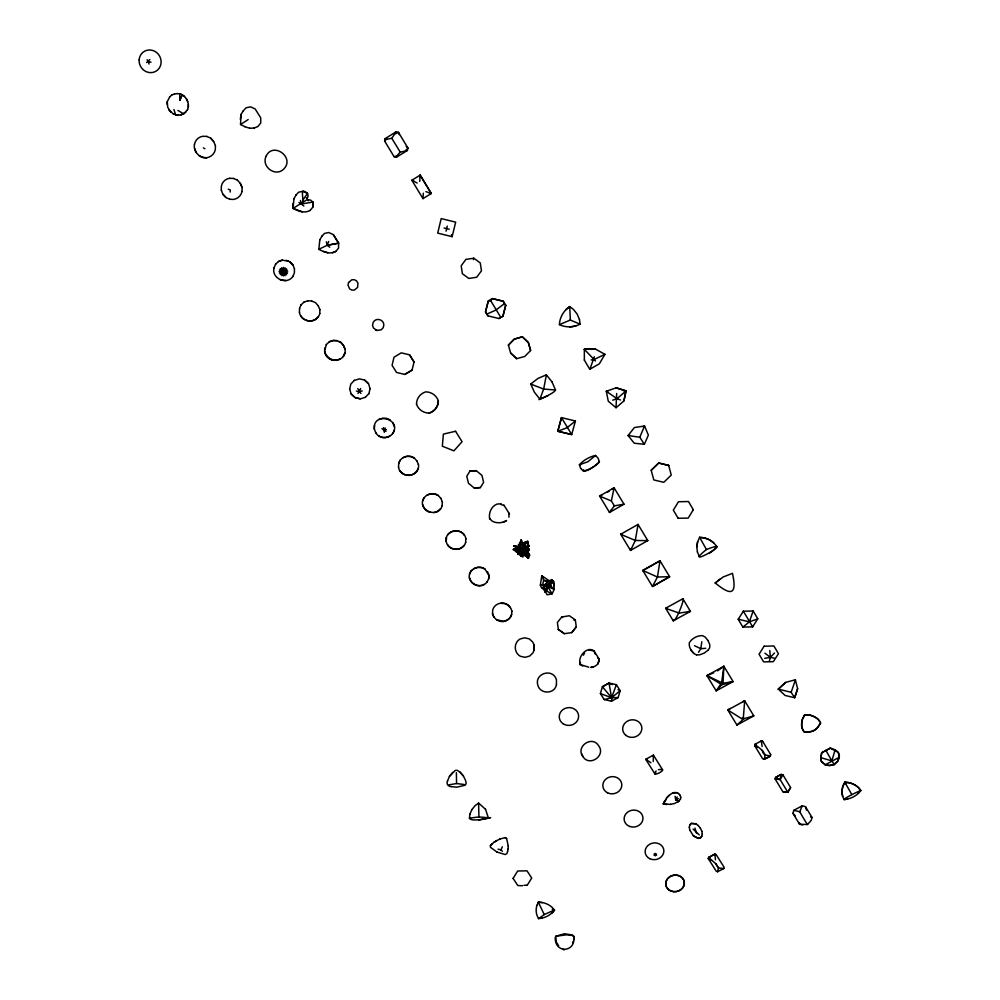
<?xml version="1.0" encoding="UTF-8"?>
<svg xmlns="http://www.w3.org/2000/svg" width="1000" height="1000" viewBox="0 0 1000 1000"><rect width="100%" height="100%" fill="white"/><g stroke="black" fill="none" stroke-linecap="round" stroke-linejoin="round"><path stroke-width="1.5" d="M584.362 360.163L584.338 349.263L595.363 349.025L604.913 354.325L593.825 359.637L591.15 359.938M221.275 190.312L221.363 186.188A10.4 9.988 51 0 1 229.662 178.275M187.55 109.612C190.575 102.625 184.887 93.275 177.075 93.6M188.337 107.188L188.337 104.475M167.188 104.45L167.2 101.775L169.7 96.962M167.3 101.737L167.712 107.312L170.95 112.2M273.988 267.925C271.363 278.438 286.7 285.512 292.825 276.475M293.938 198.8L293.038 208.388C298.188 211.163 304.575 213.625 310.1 210.438M306.75 199.875L293.038 208.388L293.125 203.45M303.875 206L301.225 203.988C305.8 200.387 297.863 185.775 307.525 193.412L308.137 196.275L306.975 198.663L306.4 197.75M324.85 349.963L326.337 344.525M324.913 347.912C321.6 362.875 347.075 364.675 345.087 349.087L343.413 345.238L340.688 342.163M520.712 543.212L518.488 544.775L518.462 546.975L522.475 548.925L521.163 548.35M294.475 268.75L294.387 272.875L292.787 276.537M312.85 207.15L312.913 202.025L312.85 207.15L310.062 210.5M611.525 701.213L612 697.725L618.138 697.55L620.163 690.725L616.388 684.7L609.012 683.037L602.388 686.725L600.4 693.562L604.188 699.562L611.525 701.213L618.138 697.55M525.237 550.788L529.325 549.362L526.512 548.038L527.987 546.45L527.688 541.312L524.875 542.05L521.638 545.138L521.512 544.487L527.688 541.312L528.438 544.888L527.05 550.237L525.662 550.9L526.562 553.212L524.275 552.4L522.938 549.837L521.7 552.788L523.3 547.25L521.75 543.75L516.712 548.112L513.8 545.75L519.012 546.888M321.863 236.2L324.525 233.412L328.762 232.525L333.312 234.6L338.625 243.088L338.537 248.15L335.763 251.462C330.275 254.6 323.938 252.087 318.85 249.338L319.8 239.925M215.463 145.562L215.3 149.688A11.2 10.688 54.5 0 1 206.887 157.713C199.625 158.512 193.162 151.5 194.438 144.325M553.513 583.763L553.562 581.275L551.025 581.038M241.975 191.525L242.138 187.463L240.362 183.375L237.413 180.2M416.512 404.137A13.238 12.888 4.3 0 0 429.15 413.113A13.238 12.888 5 0 0 438.338 400.938L438.338 400.875A13.225 12.862 4.7 0 0 425.7 391.863A13.225 12.862 4.1 0 0 416.512 404.137L416.512 404.212M319.75 313.575L319.913 309.538M299.4 312.35L299.587 308.35M392.575 433.675C402.675 418.688 372.325 411.1 374.338 429.212M374.538 425.4L374.35 429.137L375.85 432.887M418.462 464.5C420.4 476.962 400.163 479.538 398.537 467.075M429.15 413.175L429.15 413.113A13.238 12.875 5 0 0 438.338 400.875M398.512 467.238L398.725 463.387L400.163 460.138M442.175 505.675L442.362 501.85M723.888 666.287L723 683.3L716.175 690.85L706.912 675.612L723.888 666.287L733.112 681.575L716.175 690.85L721.587 682.962L723.888 666.287L717.6 670.837M465.65 542.525L465.85 538.737M508.075 849.163L508.263 846M446.413 537.663L446.188 541.425C444.312 529.087 464.188 526.763 465.863 538.913M446.3 539.625L446.4 537.837M488.7 578.938L488.925 575.363L484.875 568.888C479.462 565.25 471.275 567.812 469.613 574.312M544.3 588.237L544.812 591.712L546.763 591.2L552.1 593.837L554.225 589.362L553.562 581.275L550.513 584.475L550.938 586.613L554.225 589.362L547.737 586.487L546.163 584.325L540.35 585.175L541.65 588.1L544.212 589.65L543.112 587.325M230.15 192.075L230.3 189.988L228.275 189.175M511.863 611.038L511.625 614.663A9.975 9.338 -4.3 0 1 503.45 621.525C498.312 622.137 493.55 618.5 492.525 613.462M753.8 715.888L736.938 725.037L727.8 710L744.7 700.8L753.8 715.888L744.038 718.65L743.35 717.513L744.7 700.8L742.725 701.688M414.025 362.025L409.562 354.837L401.262 352.85L394.012 357.238L392.075 365.337L396.562 372.45L404.825 374.438L412.062 370.125L414.038 361.987L409.562 354.837M283.45 267.375L283.363 275.988M412.062 370.125L404.837 374.387M680.537 799.05L680.7 796.95M524.425 551.025L523.812 554.688L520.788 556.05L522.913 557L524.587 552.638L528.362 555.1L527.188 550.388L528.025 551.438L529.113 550.225L527.075 548.362L528.025 548.925M655.312 772.087C651.75 778.15 670.25 767.887 658.425 769.675M447.488 780.987C446.075 784 448.137 786.45 451.238 786.663M656.075 770.95L655.088 774.225L645.725 759.312L653.4 755.125L662.75 770.062M478.913 820.037C509.4 813.037 470.9 824.087 469.438 818.075L469.925 814.087M579.475 319.575L580.1 324.175L570.337 320.037L559.412 324.613C559.675 317.4 563.7 310.55 569.712 306.613L573.438 309.387L577.163 314.1L579.5 319.625M701.812 641.712L700.825 648.688L698.538 652.312M582.7 666.025C574.2 661.875 585.65 644.575 594.025 650.9L599.2 659.175C599.362 663.7 595.475 667.275 591.038 667.163M599.2 659.175L597.825 664.188M244.925 126.688L240.538 124.513L241.012 114.438L243.263 110.838M240.325 119.375L241.062 114.412M503 522.275L506.562 520.538C502.125 523.95 491.725 523.538 490.037 518.438M660 560.737L657.438 577.038L652.463 586.475L642.75 570.438L660 560.737L669.663 576.825L652.463 586.475L669.613 576.675L657.438 577.038L642.75 570.438M697.6 541.75L696.787 546.838L697.425 551.987M696.825 546.925L697.65 541.812L699.6 537.35C706.35 537.362 713.012 540.712 716.612 546.5L713.512 550.275L709.15 553.475M673.3 620.9L665.638 608.237L682.85 598.775C684.825 600.25 674.15 625.212 673.462 619.612M419.862 176.838L420.175 175.125L431.287 193.512L422.962 198.637L411.838 180.25L420.175 175.125L419.738 181.45M520.812 550.588L518.138 552.125L517.75 554.375L521.725 553.85L522.188 551.413M518.088 546.862L513.8 545.75L520.75 549.925L518.913 549.75L518.062 547.537L520.325 547.275L522.25 549.712L527.475 548.587L526.25 550.7L526.562 553.212L522.938 549.837L521.962 555.337L521.975 550.325M594.338 356.763L589.837 369.375L584.325 360.075M422.962 198.637L423.338 193.175M508.95 517.188L508.913 513.1M830.2 748.125L838.3 752.4L839.15 756.95L837.825 760.987L834.2 764.312L829.375 765.5L825.013 764.513L821.338 761.35L820.9 757.663L821.737 752.663L830.2 748.125C834.7 749.237 840.075 751.625 839.312 757.262L837.875 761.087L834.35 764.625L829.425 765.6L825.163 764.825L821.388 761.45L820.75 757.35L821.737 752.663M655.288 855.913L655.325 853.375M573.612 939.8L573.975 937.925A2.95 2.6 -5.3 0 0 571.862 934.925L564.587 933.75L555.837 936.2L556.125 941.775L558.675 945.812M546.4 374.9L543.65 389.062L539.925 399.137L534.325 392.137L530.775 384L537.962 378.425L546.375 374.825L551.987 381.863M583.488 469.75C584.075 474.575 598.387 463.587 599.4 461.85L598.125 458.237L595.538 455.45A29.688 28.275 -16.3 0 0 579.388 464.762L587.95 461.725L595.538 455.45L595.15 456.35M689.338 827.362L689.75 824.925L691.213 823.35L695.825 823.725L698.312 825.612M630.788 548.913L630.513 550.425L647.788 540.575L638.038 524.412L620.712 534.25L621.95 534.35M709.663 857.412L708.637 857.425L715.7 863.7L718.375 867.962L723.838 868.512L724.062 867.2L716.075 854.463L714.85 854.112L708.637 857.425L708.388 858.8L710.837 860.638M770.65 754.525L770.425 755.888L764.062 759.312L762.6 758.688L754.688 745.638L754.987 744.312L761.375 740.863L762.613 741.237L770.688 754.613M546.763 591.2L547.737 586.487L550.938 586.613L550.163 583.425L547.75 581.038L543.663 580.175L541.775 575.75L549.587 580.975M507.587 851.538L508.075 849.1M623.9 400.85L626.013 390.863L616.175 387.8L606.287 391.275L608.3 401.25L616.062 407.75L623.925 400.913L626.038 390.925L624.15 391.4M708.388 858.8L708.662 857.513L714.85 854.112L714.6 854.788M447.287 226.088L446.05 231.175M757.288 747.475L754.725 745.725L755.025 744.4L756 744.388M780.15 779.6L781.213 774.425L775.588 777.438L775.1 778.925L780.15 779.6L787.812 792.275L790.612 787.575L782.875 774.762L781.213 774.425L775.588 777.438L780.15 779.6L782.875 774.762M385.175 138.625L384.613 141.05L394.075 156.65L396.8 155.938L400.225 152.162L407.375 150.475L407.938 148.062L398.5 132.413L396.125 131.825L385.175 138.625L386.662 139.225L391.825 138.3L396.125 131.825M349.637 389.137L350.825 384.038L354.412 380.312M702.275 834.013L701.775 836.475L700.35 837.975L698.162 838.4L693.425 835.925L689.762 830.025M368.875 393.713L370.075 388.625M452.137 236.675L455.675 222.162L441.2 218.588L437.7 233.113L452.137 236.675L451.438 234.688M540.35 585.175L541.775 575.75L543.275 577.5M518.488 544.775L520.3 543.625L521.263 539.712L522.2 543.862M522.938 549.837L521.7 552.788M527.987 546.45L524.987 546.938L524.8 548.263L523.638 547.85L523.45 545.788L521.75 543.75L520.325 547.275L523.3 547.25L522.475 551.7L521.438 549.562L518.062 547.537M505.725 305.212L502.938 316.163L498.913 318.512L487.912 315.85L485.513 311.887L488.275 300.963L492.312 298.55L503.338 301.238L505.737 305.262L502.938 316.163L498.913 318.562M557.8 431.15L561.475 417.6L575.413 421.025L571.7 434.562L557.825 431.262L571.7 434.562L561.475 417.6M561.5 417.713L557.825 431.262L567.038 427.713L575.413 421.025M394.075 156.65L396.45 157.213L396.8 155.938M769.412 660.825L770.4 657.325L769.775 650.5M579.788 664.575L580.413 662.4M611.562 697.962C609.562 697.562 612.562 695.825 612 697.725M473.375 259.637L473.837 258.175L480.275 262.962L481.45 270.837L476.7 277.25L468.8 278.45L462.375 273.7L461.175 265.825L465.913 259.387L473.837 258.225M797.6 688.675L794.688 697.712L785.1 695.462L778.288 689.087L785.612 682.4L795.387 679.788L797.638 688.75L794.688 697.712L791.15 692.312L778.288 689.087M795.337 816.075L792.95 813.325L793.838 810.312L802.288 805.812L805.475 806.675L806.488 810.15M792.95 813.325L799.6 824.287L807.525 824.5L811.137 820.5L812.038 817.5L805.475 806.675M396.438 157.238L407.375 150.45M623.987 504.188L614.35 505.863L611.375 500.95L614.113 487.812L623.987 504.188L609.525 512.438L599.6 496.062L614.1 487.762L612.05 489.2M791.15 692.312L795.425 679.862M738.188 619.188L749.375 621.875L757.8 618.837L753.125 610.925L749.375 621.875L742.875 627.087L752.65 626.875L757.763 618.775M545.925 581.362L543.663 580.175L542.788 584.212L544.812 591.712L547.1 585.212L550.163 583.425L551.788 579.575L547.05 581.962M507.575 851.475L506.812 853.675L505.213 854.538L497.075 852.075M523.375 549.175L526.562 553.212M611.888 696.875L616.388 684.7M525.887 552.288L527.737 551.912L529.65 555.138L528.475 558.263L524.513 554.712L524.738 555.737M761.075 741.65L761.375 740.863L762.65 741.312M534.225 649.7L533 652.837L529.637 656.075L525.013 657.325L520.363 656.275C513.825 652.788 513.538 642.8 519.963 639.05L524.575 637.8L529.225 638.85L532.638 641.938L534.188 645.013L534.225 649.7L534.188 645.013M281.712 275.587L285.1 267.775M328.725 241.45L327.163 245.287L318.888 249.262M182.075 94.825L179.688 93.8L179.862 100.237L182.075 94.825L184.513 96.487M299.525 308.45L301 304.9M637.6 525.462L638.038 524.412L635.312 540.475L630.513 550.425L620.712 534.25M521.725 553.85L520.788 556.05L524.188 554.663L528.475 558.263L527.45 555.875M644.325 444.263L634.237 443.237L628.1 435.538L634.4 427.537L644.562 426.025L648.375 435.1L644.35 444.312L639.788 437.225L644.55 425.988L643.337 426.75M179.862 100.237L182.162 94.8M528.438 544.888L527.688 546.663L529.362 545.725L526.975 545.475M447.488 781.062L449.475 776.325L455.3 770.4L457.35 770.35L460 772.175L463.45 776.087L465.662 780.662L466.15 783.6L465.163 785.238L456.725 787.2L451.238 786.6M524.012 549.188L525.1 542.888L527.65 543.737M273.95 267.987L275.587 264.237M469.938 814.163L471.9 809.55M639.862 437.262L628.1 435.538L629.513 434.725M502.325 846.825L500.962 849.925L502.388 851.275M398.713 463.55C400.275 456.838 408.738 454.15 414.263 457.938L416.85 460.962M807.525 824.5A12.95 0.762 60.7 0 1 799.775 811.7L802.288 805.812M572.562 942.75L573.2 941.338M424.225 497.537C415.763 509.738 438.475 519.712 442.175 505.513M422.762 500.913C424.363 494.275 432.738 491.637 438.225 495.375L440.8 498.375M343.275 356.475L344.862 352.938M664.712 800.8L663.35 804.038L666.988 804.5M663.35 804.038L666.538 797.938L669.35 795.15M536.975 905.4L538.375 902.138L542.1 902.487A20.15 17.788 -4.1 0 1 552.2 907.412L554.513 910.163L552.25 912.85M326.337 241.775L327.163 245.287L338.6 243.162L333.312 234.6M471.05 571C463.75 580.875 480.312 591.8 487.025 581.888M677.2 796.875L675.7 800.037L677.75 800.575M360.712 388.537L358.013 393.488M319.788 313.475C317.325 324.15 300.887 322.9 299.45 312.25M550.938 586.613L547.1 585.212L543.8 586.987L547.75 581.038M820.612 722.962L817.887 727.35A12.287 11.975 -8.7 0 1 809.325 731.95L804.05 731.888L802.013 728.05A12.412 6.675 -71.3 0 1 802.387 719.175L804.75 714.65L810 715.075A12.725 6.075 14.8 0 1 818.175 719.338L820.612 722.962L817.825 727.2A12.512 12.237 -3.5 0 1 809.262 731.812L804.013 731.8L802.087 728.188A12.2 6.362 -72 0 1 802.463 719.312L804.788 714.725L810.062 715.212A12.512 5.775 15.3 0 1 818.25 719.475L819.8 721.312M394.25 430.3C392.088 438.45 380.037 440.325 375.863 432.812M418.275 468.225L416.625 471.475L413.725 474.05A10 9.613 5.3 0 1 400.012 470.7M583.4 655.188L584.538 652.975M465.65 542.35C463.175 552.175 447.587 551.3 446.188 541.25M682.425 599.375L682.8 598.663L690.438 611.362L679.275 613.1L665.675 608.35L666.55 608.237M487.038 582.075L488.688 578.75L488.913 575.188L487.4 571.65M652.887 756.087L653.4 755.125L653.275 761.475M293.888 198.863L296.038 194.95M680.487 798.9L677.875 802.188M319.762 240L321.9 236.125M544.812 591.712L547.737 586.487L552.1 593.837L547.125 594.788L544.938 590.938M520.763 555.788L518.812 554.275L520.15 554.062L521.663 551.475M522.987 546.562L524.975 545.225L522.987 546.562L522.863 544.35M553.462 586.25L554.288 584.875L551.788 579.575M693.337 509.762L688.475 501.525L678.475 501.75L673.325 510.125L678.2 518.337M693.312 509.7L688.175 518.125L678.175 518.263M469.988 471.012L466.763 476.25L468.475 483.25L474.113 487.938L480.387 487.587L483.625 482.362L481.925 475.375L476.275 470.662L470 471.05L476.275 470.662M385.363 428.038L383.925 430.337L384.325 432.3M665.987 799.613L663.312 803.888L670.562 804.412M513.075 878.45L517.638 871.025L526.987 870.825L531.737 878.037L527.137 885.325M775.1 778.925L782.85 791.712L787.812 792.275L790.612 787.575M708.112 650.275L709.725 647.613L709.8 644.675L708.05 640.55M764.137 646.15L759.05 654.188L763.637 661.9L773.337 661.688L778.438 653.675L773.863 645.938L764.175 646.25M146.55 62.525L149.838 59.538M302.812 200.162L307.525 193.412L302.887 191.363M187.638 109.575L183.688 113.912L180.95 114.862M609.525 512.438L614.35 505.863M609.513 512.388L611.263 510.112M487.912 315.85L485.513 311.938L488.288 301.012L490.7 300.688L492.312 298.6L503.338 301.288L504 303.938L505.737 305.262M520.075 552.487L522.413 550.188L520.075 552.487L521.462 550.712M449.475 776.388L452.75 772.337M576.275 626.775L571.763 632.612L564.338 633.688L558.362 629.412L564.338 633.688M571.763 632.612L576.312 626.962L575.3 619.888L573.9 620.1M471.9 809.625L475.1 805.625L478.6 803.088L485.538 809.325M523.587 549.65L522.663 549.312L523.8 549.45L524.8 548.263L522.25 549.712M825.163 764.825L839.312 757.262M552.225 909.125L554.5 910L552.225 912.688A20.225 17.913 -4.2 0 1 542.212 918.037M858.275 793.238L860.763 790.425L858.575 787.725A20.787 18.375 -17.3 0 0 848.575 782.562L844.8 782.188L843.162 785.438A20.85 18.425 -18.2 0 0 842.625 796.188L844 799.5L847.812 798.962A20.888 18.525 -17.9 0 0 858.35 793.375L860.763 790.425M706.45 549.513C678.888 571.812 740.812 536.3 706.45 549.513L699.6 537.35M526.7 548.612L529.362 545.725M689.788 825.075L691.25 823.5L695.863 823.863M243.225 110.862L246.112 107.8L250.562 106.838L255.138 108.925L260.7 117.812L260.725 123.062L257.838 126.575L254.025 128.05M497.075 852.138L490.45 847.288L490.412 845.55L494.038 842.188L499.975 838.962M490.412 845.625L492.038 843.9M774.5 652.987L770.4 657.325L764.688 658.35M295.988 195L298.663 192.2L302.938 191.3M405.675 150.45L407.938 148.062L406.213 146.25M693.388 835.788L698.125 838.25L700.3 837.825L701.737 836.325M656.55 853.988L654.075 855.3M286.5 268.762L280.312 274.6M365.275 397.425L368.888 393.625M520.388 551.65L517.75 554.375L520.55 551.862M530.612 350.513L528.375 342.587L522.375 336.85L514.263 339.162L508.387 345.15L514.25 339.087L522.35 336.775L528.35 342.512L530.612 350.513L524.738 356.463L516.638 358.688L510.637 352.987M666.575 798.075C669.463 794.9 674.038 790.337 678.512 793.538M736.938 725.037L744.038 718.65M668.688 465.375L671.263 475.087L663.787 482.312L653.787 479.938L651.175 470.238L658.65 462.987L668.725 465.462L658.65 462.987M651.225 470.337L658.688 463.088M169.6 97L171.737 95.013M275.538 264.312L278.5 261.488L282.288 260.087M300.95 305L304 302.075M326.3 344.637L329.338 341.737L333.113 340.438L337 340.625M318.137 316.913L315.212 319.625A10.362 10.075 32.2 0 1 305.163 319.85M778.325 689.163L785.65 682.463M384.613 141.05L386.662 139.225M447.85 534.663C451.875 529.388 460.8 529.612 464.312 535.325M440.513 508.725L437.625 511.262A9.925 9.488 1.8 0 1 433.913 512.5M471.062 571.188L472.525 569.9M463.988 545.525L461.1 548.025A9.85 9.35 -0.8 0 1 447.612 544.775M719.875 579.163L715.188 583.05L723.125 577L732.487 573.325L733.55 579.012M173.912 109.475L175.763 115.162L181.05 114.838L185.775 112.225M612.137 697.275L620.163 690.725L618.038 689.675M679.525 800.675L674.562 803.512L670.525 804.262M522.962 549.738L519.963 551.025L521.538 551.225M566.038 309.55L569.712 306.613M551.962 381.788L555.513 390.012C554.125 394.35 524.237 405.637 548.3 395.487M504 303.938L495.85 310.113L487.35 313.875M554.5 910L544.237 914.562L538.513 918.713L537.05 915.512A20.188 17.85 -4.9 0 1 536.962 905.238M708.088 650.188L704.212 653.088L699.688 654.825L696.525 654.887M520.15 554.062L519.6 552.087L516.362 551.862L513.263 549.438L516.6 547.925M607.413 492.3L609.087 491.213M248.175 119.562L240.575 124.488M845.713 783.55L844.8 782.188L848.65 782.7A20.787 18.388 -17.3 0 1 858.65 787.862L860.837 790.575C860.088 790.25 834.675 802.962 847.738 798.812M494.038 842.262L496.887 840.475M730.288 708.462L727.8 710L742.75 719.35M821.787 752.75L830.25 748.225M642.8 570.575L660.05 560.875M673.263 620.788L690.438 611.362M742.062 718.2L743.35 717.513M678.3 798.65L675.7 800.037L675.1 796.35M287.425 270.2L279.387 273.175M602.05 494.925L599.612 496.112L611.375 500.95M395.55 133.7L398.488 132.438M706.912 675.612L723 683.3L733.112 681.575L722.562 684.613L721.15 684.275L706.912 675.612L713.65 672.85M332.325 252.738L335.8 251.388M278.463 261.55L282.238 260.15L288.238 261.1M336.525 360.45L340.387 359.025M171.637 95.037L174.462 94.025M612.725 400.175L616.987 398.688L626.038 390.925L616.2 387.875M303.95 302.175L307.8 300.763M329.288 341.85L333.075 340.55L336.962 340.737L340.65 342.275L343.375 345.363L345.05 349.2M378.925 419.45L382.663 418.188L386.575 418.338L390.125 419.862M403.113 457.612L406.825 456.362L410.637 456.538L414.25 458.088M427.163 495.062L430.863 493.825L434.637 494L438.212 495.538M474 568.612L477.65 567.413L481.375 567.575L484.888 569.075M499.975 839.025L504.963 837.638L506.6 838.438L508.263 846.062M672.262 793.25L676.562 792.7M386.4 429.625L383.925 430.337L381.987 428.562M354.4 380.387L359.475 378.862L364.65 380.087L368.525 383.663L370.062 388.713M365.3 397.337L360.238 398.862L355.087 397.65L351.2 394.087L349.65 389.05M518.138 552.125L514.125 549.587L517.587 548.675M362.25 390.95L359.2 391.712L356.463 391.075M604.188 699.562L611.087 697.85M520.788 550.15L516.712 551.112L519.025 550.2L520.588 550.712M455.575 431.25L443.375 434.113L442.35 446.188L453.9 450.85L462.075 441.7L455.588 431.325M546.163 584.325L550.163 583.425M555.837 936.25L566.512 934.825L571.925 935.4L573.837 936.5C576.138 952.875 554.113 953.85 555.3 937.087M464.263 784.513L456.575 783.538L449.038 784.837M338.6 243.162L327.163 245.287L329.762 247.213M514.125 549.587L516.975 549.062M591.125 667.487L593.413 667.1M174.375 94.05L177.175 93.562M529.65 555.138L528.013 552.8L527.925 550.425L529.113 550.225L527.525 549.288M485.525 809.262L488.325 817.738L478.925 816.938L469.438 818.15M559.412 324.613C565.662 327.738 573.9 327.525 580.075 324.113M569.763 326.938L575.8 326.025M542.225 918.2L538.5 918.55M513.263 549.438L516.237 549.038M287.738 271.863L282.938 272.438L279.075 271.512M705.8 648.312L700.825 648.688L694.55 645.725M647.2 759.188L645.725 759.312L650.925 762.75M501.175 503.762L496.962 504.1C491.125 506.45 488.475 513.25 489.675 519.15M521.438 549.562L518.913 549.75L516.712 548.112M503.862 505.037L509.525 514.05M524.188 554.663L523.15 551.05M249.725 128.287L254.062 128.025M298.988 202.488L301.225 203.988L312.875 202.075L310.587 200.062L307.7 199.838L308.3 200.787M584.338 349.263L595.4 349.113M753.162 611L743.363 611.213L738.213 619.263L742.875 627.087M524.025 885.288L527.125 885.212M500.737 603.362L504.5 603.488L507.9 604.95L510.412 607.725M206.962 136.412L202.763 136.287A10.55 10.062 54.5 0 0 194.525 144.275M229.587 178.337L233.738 178.438M286.137 280.613L280.163 279.662M522.587 885.725L517.825 885.537L513.062 878.337M307.75 300.863L311.725 300.95M820.9 757.663L831.825 760.888L834.35 764.625M206.812 157.775L202.887 157.513L199.188 155.825M229.613 199.25L233.575 199.438A11.05 10.613 51 0 0 242.037 191.462M335.275 360.375C330.262 360.562 325.875 356.488 324.875 351.7M516.362 551.862L518.513 552.013M555.513 390.012L543.65 389.062L530.788 384.075M580.487 464.812L579.388 464.762L580.662 468.363M787.812 792.275L782.85 791.712M178.512 115.363L173.337 114.012M656.525 855.25L654.1 854.038M538.375 902.138L542.125 902.65M588.837 649.862L594.05 651.05L595.212 654.125M588.775 667.212L579.788 664.425M699.638 537.438L704.525 537.95L709.475 539.8L713.7 542.837M376.925 330.462L381.175 329.812L383.175 327.725L383.837 324.925C383.787 319.275 375.788 317.288 373.2 322.362L372.537 325.163L373.4 327.938L376.925 330.462L375.538 329.925M449.2 229.262L444.125 228M526.663 548.938L529.325 549.362L526.512 548.038M147.062 59.737L148.387 61.675L151.025 62.2M774.312 658.15L770.4 657.325L764.875 653.188M413.688 180.65L411.838 180.25L417.188 183.025M799.812 811.762L793.838 810.312M500.962 849.925L498.038 849.15M799.525 824.125L802.7 824.975M610.037 684.025L612.362 684.55M287.387 273.488L282.938 272.438L279.425 269.875M360.25 398.775L355.1 397.55L351.225 394M323.325 251.388L327.9 252.8M302.15 211.863L293.087 208.325M607.775 391.737L606.287 391.275L616.987 398.688L620.55 400.012M244.887 126.713L249.775 128.262M501.012 504.513L504.212 505.613M646.413 540.075L647.812 540.638L635.312 540.475L620.725 534.312M600.4 693.562L610.837 697.463M338.787 341.5L340.65 342.275M496.538 619.712L503.438 621.337A9.975 9.338 -4.3 0 0 511.6 614.475M689.312 610.788L690.4 611.25M598.75 461.538L599.4 461.85A29.887 28.7 -16.4 0 1 583.237 471.1L580.65 468.325M311.675 301.05L315.462 302.6L318.15 305.738M229.688 199.175L225.95 197.587L222.887 194.325L221.363 190.25M810.612 816.988L812.038 817.5M286.325 260.312L290.113 261.962L292.962 264.95L294.438 268.825M233.663 178.5L237.488 180.15M206.875 136.463L210.738 138.15L213.65 141.425L215.375 145.612M332.75 360.325L329.275 358.725L326.3 355.65M386 431.35L383.925 430.337L383.612 427.625M425.887 191.612L431.287 193.538L420.175 175.138M504.975 837.7L506.6 838.5M523.8 549.45L525.662 550.9L526.875 549.625L527.05 550.237M696.562 654.975C692.075 653 688.725 647.875 689.262 642.925C691.85 638.35 697.262 635.487 702.475 635.612L705.212 637.112L708.075 640.625M203.375 147.863L204.9 148.725M562.812 949.188L564.163 950M177.938 110.425L183.688 113.912M693.1 829.075L699.262 834.95M520.3 543.625L519.738 543.25L521.263 539.712L521.875 542.537M286.438 274.85L282.938 272.438L280.375 268.512M173.425 113.975L168.9 110.087M595.487 360.988L584.362 349.35M715.163 582.987C724.562 590.375 736.725 599.475 733.525 578.95M755.025 744.4C758.787 748.012 767.8 752.55 764.062 759.312C779 752.537 762.712 759.35 762.463 750.362M597.5 657.775L599.237 659.325M364.625 380.175L368.5 383.75M360.9 393.425L357.825 388.6M825.85 750.288L831.825 760.888L835.062 750.088M562.562 617.5L561.9 616.825L557.362 622.5L558.387 629.55M290.075 262.025L292.925 265.012M222.963 194.25L226.025 197.525M524.862 554.05L526.7 556.038L524.587 552.638M678.462 793.388L679.938 795.113M210.662 138.188L213.562 141.475M460 772.113L463.45 776.012M610.975 697.013L602.388 686.725L609.012 683.037L611.4 696.762M691 650.062L693.863 653.562M698.263 825.475L700.387 828.288M582.788 756.388C589.225 767.312 606.325 755.65 598.562 745.638C592.075 735.138 575.525 746.438 582.788 756.388L582.438 755.638M715.825 863.637L718.5 867.9L717.638 871.8L716.213 871.188L708.363 858.7M500.625 317.1L490.7 300.688M752.65 626.875L743.325 611.138M285.012 275.725L282.938 272.438L281.788 267.638M391.825 138.3L400.225 152.162M851.775 794.5L844.875 782.337L843.238 785.588A20.863 18.438 -18.2 0 0 842.688 796.325M700.35 828.15L701.925 831.388M538.387 902.3L544.237 914.562M581.55 753.688L581.9 754.438M186.45 98.888L187.675 101.6M604.913 354.325L599.375 363.787L589.8 369.288M318.2 305.637L319.862 309.637M240.287 183.438L242.062 187.525M416.863 460.812L418.45 464.65M392.775 422.863L394.4 426.6M440.8 498.212L442.362 502.013M697.387 551.9L699.212 556.263M761.375 740.863L762.075 746.5M511.887 611.225C510.825 606.1 505.988 602.375 500.725 603.175A9.387 8.787 -4.3 0 0 492.713 609.987L492.537 613.663L493.862 617.1M520.588 545.325L519.738 543.25L520.45 545.862M616.038 407.675L616.675 393.488M422.575 504.387L424.025 507.962M679.887 794.963L680.738 797.087M469.375 577.675L470.775 581.15A9.787 9.225 -2.7 0 0 484.15 584.35M194.537 148.387L196.175 152.463M723.838 868.512L717.613 871.7M694.95 828.088L696.525 833.188M398.5 132.413L399.175 134.613M508.375 345.062L510.65 353.075L516.638 358.688M148.387 61.675L149 64.05M300.413 200.487L301.225 203.988M575.3 619.888L569.35 615.75L561.925 616.962M689.3 827.212L689.8 830.175M701.875 831.25L702.325 834.15M715.462 859.812L714.887 854.212M527.925 550.425L528.025 551.438M799.475 822.887L799.6 824.287M480.387 487.587L474.113 487.938M569.738 306.663L570.337 320.037M478.6 803.088L478.925 816.938M456.375 772.688L456.575 783.538M430.175 512.312A9.925 9.488 1.8 0 1 424.825 509.062M389.675 436.2A9.838 9.5 9.9 0 1 378.663 435.838M304.075 319.212A10.362 10.075 32.2 0 1 301.038 316.075M266.025 156.35C261.2 166.675 275.438 177.35 283.7 169.112C295.363 157.6 272.925 141.1 266.025 156.35M348.562 282.512L347.987 285.062L349.637 288.9L351.863 290.1L354.387 290.05L357.612 287.4L357.925 283.05L356.587 280.912L354.363 279.713L351.85 279.762L348.562 282.512M556.462 684.6C554.862 694.338 540.05 694.538 537.775 685C534.362 673.025 553.35 667.8 556.45 679.975L556.462 684.6M625.9 735.362A9.625 8.762 -10.4 0 0 641.663 730.062A9.625 8.762 -10.4 0 0 629.237 720.337A9.625 8.762 -10.4 0 0 625.9 735.362M669.425 890.163A9.338 8.25 -9.8 0 0 684.287 884.025A9.338 8.25 -9.8 0 0 671.413 875.85A9.338 8.25 -9.8 0 0 669.425 890.163M669.45 890.263A9.338 8.263 -9.8 0 0 684.312 884.112A9.338 8.263 -9.8 0 0 671.438 875.95A9.338 8.263 -9.8 0 0 669.45 890.263M649.7 858.65A9.4 8.363 -9.4 0 0 663.875 851.087A9.4 8.363 -9.4 0 0 649.938 844.1A9.4 8.363 -9.4 0 0 649.7 858.65M629.837 826.5A9.463 8.475 -9 0 0 642.913 817.262A9.463 8.475 -9 0 0 627.888 811.938A9.463 8.475 -9 0 0 629.837 826.5M607.513 792.788A9.513 8.588 -8.5 0 0 621.812 785.037A9.513 8.588 -8.5 0 0 607.638 777.862A9.513 8.588 -8.5 0 0 607.513 792.788M563.025 723.688A9.7 8.888 -7.3 0 0 578.538 717.475A9.7 8.888 -7.3 0 0 565.225 708.35A9.7 8.888 -7.3 0 0 563.025 723.688M139.15 59.75A11.513 10.825 59.1 0 0 154.812 71.8A11.513 10.825 59.1 0 0 156.4 52.362A11.513 10.825 59.1 0 0 139.15 59.75"/></g></svg>
